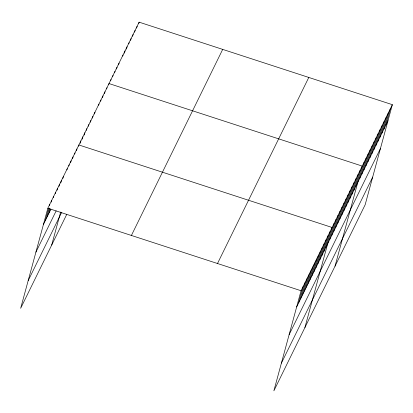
<?xml version="1.0" encoding="UTF-8"?>
<svg xmlns="http://www.w3.org/2000/svg" width="413" height="413" viewBox="0 0 413 413"><rect width="100%" height="100%" fill="white"/><g stroke="black" fill="none" stroke-linecap="round" stroke-linejoin="round"><path stroke-width="0.62" d="M392.35 104.675L301.056 290.742L273.865 390.837L365.154 204.771L392.35 104.675L139.135 22.163L47.846 208.229L20.65 308.325L66.751 214.362M45.373 220.506L48.641 208.482M49.457 205.478L49.787 204.275M47.314 216.551L49.601 208.137M51.238 202.122L51.723 200.32M49.255 212.597L50.236 208.993M53.339 197.569L53.664 196.366M55.28 193.614L55.605 192.412M57.056 190.264L57.546 188.457M58.997 186.309L59.487 184.503M60.773 182.954L61.423 180.553M62.874 178.401L63.365 176.599M66.916 169.893L67.247 168.69M68.857 165.938L69.183 164.735M70.633 162.583L71.124 160.781M72.574 158.633L73.065 156.826M74.681 154.075L75.006 152.872M76.457 150.724L76.947 148.917M51.687 245.064L60.659 212.039M78.558 146.166L78.883 144.968L332.098 227.48L304.902 327.576M80.241 143.275L80.891 140.874M82.249 139.181L82.899 136.78M84.257 135.092L84.908 132.687M86.431 130.394L86.916 128.593M88.439 126.301L88.929 124.499M90.447 122.207L90.937 120.405M92.455 118.113L92.946 116.311M94.463 114.019L94.954 112.217M98.64 105.232L98.97 104.03M100.648 101.139L100.978 99.936M102.496 97.649L102.987 95.842M104.504 93.555L104.995 91.753M106.678 88.857L107.003 87.659M108.686 84.768L109.011 83.565L362.222 166.078L335.031 266.173M110.694 80.674L111.02 79.472M112.703 76.581L113.028 75.378M114.711 72.487L115.036 71.284M116.554 68.992L117.044 67.19M118.562 64.898L119.052 63.096M122.744 56.111L123.069 54.908M124.427 53.22L125.077 50.814M126.435 49.126L127.085 46.721M128.768 43.83L129.093 42.627M130.611 40.34L131.102 38.533M132.619 36.246L133.11 34.444M134.628 32.152L135.118 30.35M136.636 28.058L137.126 26.256M138.809 23.365L139.135 22.163M298.589 303.018L302.997 286.787M300.53 299.064L304.939 282.833M302.471 295.109L306.88 278.878M304.407 291.16L308.821 274.924M306.348 287.205L310.757 270.974M308.289 283.251L312.698 267.02M310.23 279.296L314.639 263.066M312.166 275.342L316.58 259.111M314.107 271.387L318.516 255.157M316.048 267.433L320.457 251.202M317.989 263.479L322.398 247.248M319.93 259.524L324.339 243.293M321.866 255.57L326.28 239.339M323.807 251.62L328.216 235.384M325.749 247.666L330.157 231.435M329.698 239.617L334.107 223.387M331.706 235.524L336.115 219.293M333.714 231.43L338.123 215.199M335.723 227.336L340.131 211.105M337.731 223.242L342.14 207.011M339.739 219.148L344.148 202.917M341.747 215.054L346.156 198.823M343.755 210.96L348.164 194.73M345.764 206.867L350.172 190.636M347.772 202.778L352.181 186.542M349.78 198.684L354.189 182.453M351.788 194.59L356.197 178.359M353.796 190.496L358.205 174.265M355.805 186.402L360.213 170.171M359.821 178.215L364.23 161.984M361.829 174.121L366.243 157.89M363.838 170.027L368.251 153.796M365.846 165.933L370.26 149.702M367.854 161.839L372.268 145.608M369.862 157.745L374.276 141.514M371.87 153.651L376.284 137.421M373.884 149.563L378.293 133.327M375.892 145.469L380.301 129.238M377.9 141.375L382.309 125.144M379.908 137.281L384.317 121.05M381.917 133.187L386.325 116.956M383.925 129.093L388.334 112.863M385.933 125L390.342 108.769M43.437 224.46L50.918 209.21M35.916 252.136L56.147 210.904M28.172 280.649L61.718 212.272M131.406 235.456L222.695 49.39M217.496 263.515L308.79 77.448M296.648 306.973L387.941 120.906M289.131 334.649L380.419 148.582M281.382 363.161L372.676 177.094M47.846 208.229L301.056 290.742"/></g></svg>
